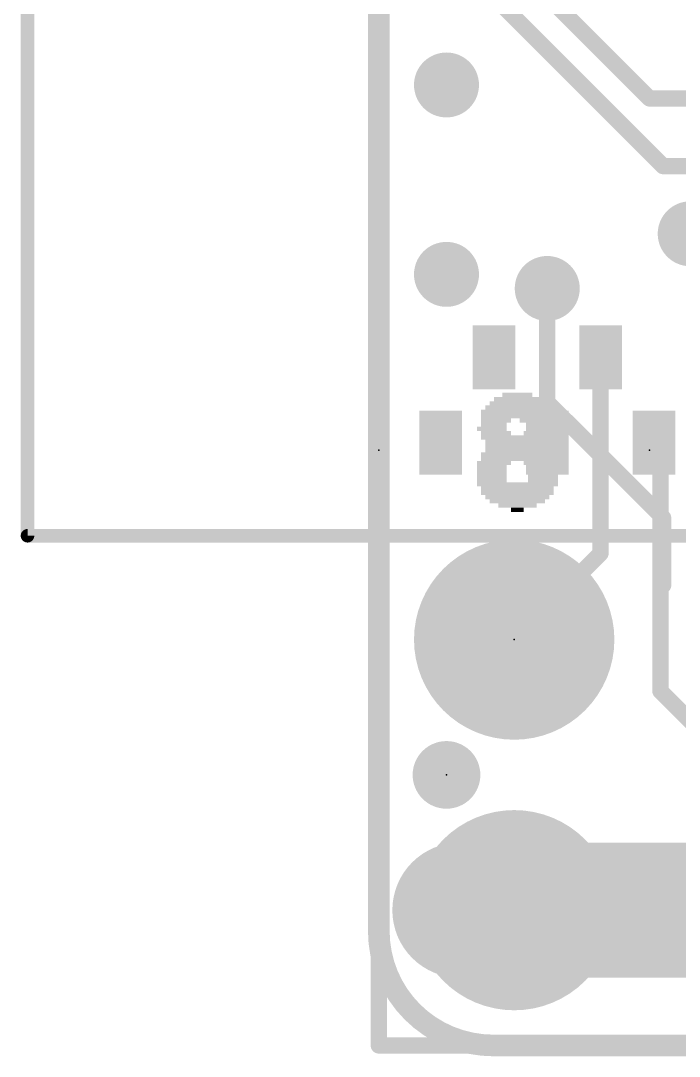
# Model space of a CAD drawing. Extents: x -6.3 to 43.3, y -21.6 to 50.8.
# Drawn here: x -3.36 to 2.82, y -0.1 to 9.62 of the extents above; entities that cross this region are included whole.
import ezdxf

# ---------------------------------------------------------------- set-up
doc = ezdxf.new("R2010")
doc.units = 0
for name, color, linetype in [('1', 12, 'CONTINUOUS'), ('15', 30, 'CONTINUOUS'), ('16', 132, 'CONTINUOUS'), ('17', 110, 'CONTINUOUS'), ('18', 110, 'CONTINUOUS'), ('2', 41, 'CONTINUOUS'), ('20', 31, 'CONTINUOUS'), ('21', 41, 'CONTINUOUS'), ('22', 40, 'CONTINUOUS'), ('23', 53, 'CONTINUOUS'), ('24', 53, 'CONTINUOUS')]:
    doc.layers.add(name, color=color, linetype=linetype)

# ---------------------------------------------------------------- blocks, each defined once
blk = doc.blocks.new('PIE')
at = {"const_width": 0.5}
blk.add_lwpolyline([(0, -0.25, 1), (0, 0.25, 1), (0, -0.25)], format="xyb", dxfattribs=at)
blk = doc.blocks.new('ROUNDP')
at = {"const_width": 0.5}
blk.add_lwpolyline([(0, -0.25, 1), (0, 0.25, 1), (0, -0.25)], format="xyb", dxfattribs=at)
blk = doc.blocks.new('RECT')
blk.add_solid([(-0.5, -0.5), (0.5, -0.5), (-0.5, 0.5), (0.5, 0.5)])
blk = doc.blocks.new('ROUNDV')
at = {"const_width": 0.5}
blk.add_lwpolyline([(0, -0.25, 1), (0, 0.25, 1), (0, -0.25)], format="xyb", dxfattribs=at)

msp = doc.modelspace()

# ---------------------------------------------------------------- linework, layer by layer
at = {"layer": '1', "const_width": 0.1524}
for points in [[(0, 0), (0, 20.32)], [(1.58, 7.1066), (1.58, 6.04)], [(1.58, 6.04), (2.667, 4.953)], [(2.667, 4.953), (2.667, 4.3194)], [(2.667, 4.3194), (2.6416, 4.294)], [(2.6416, 4.294), (2.6416, 3.326)], [(2.6416, 3.326), (3.326, 2.6416)], [(43.18, 0), (0, 0)]]:
    msp.add_lwpolyline(points, dxfattribs=at)
at = {"layer": '1', "const_width": 0.0762}
for points in [[(1.6181, 7.1066, 1), (1.5419, 7.1066)], [(1.5419, 6.04, 1), (1.6181, 6.04)], [(1.6069, 6.0669, 1), (1.5531, 6.0131)], [(2.7051, 4.953, 1), (2.6289, 4.953)], [(2.6401, 4.9261, 1), (2.6939, 4.9799)], [(2.6939, 4.2924, 1), (2.6401, 4.3463)], [(2.6797, 4.294, 1), (2.6035, 4.294)], [(2.6147, 4.3209, 1), (2.6685, 4.267)], [(2.6289, 4.3194, 1), (2.7051, 4.3194)], [(2.6685, 3.353, 1), (2.6147, 3.2991)], [(2.6035, 3.326, 1), (2.6797, 3.326)], [(0, 0.0381, 1), (0, -0.0381)], [(-0.0381, 0, 1), (0.0381, 0)]]:
    msp.add_lwpolyline(points, format="xyb", dxfattribs=at)
at = {"layer": '15', "const_width": 0.1524}
for points in [[(0, 20.32), (0, 0)], [(0, 0), (43.18, 0)]]:
    msp.add_lwpolyline(points, dxfattribs=at)
at = {"layer": '15', "const_width": 0.0762}
for points in [[(0, 0.0381, 1), (0, -0.0381)], [(-0.0381, 0, 1), (0.0381, 0)]]:
    msp.add_lwpolyline(points, format="xyb", dxfattribs=at)
at = {"layer": '16', "const_width": 0.1524}
for points in [[(0, 0), (0, 20.32)], [(1.58, 9.85), (2.54, 8.89)], [(1.1684, 9.7536), (2.667, 8.255)], [(2.54, 8.89), (5.461, 8.89)], [(4.953, 8.255), (2.667, 8.255)], [(1.58, 5.66), (1.58, 7.1066)], [(2.08, 6.46), (2.08, 4.62)], [(2.6416, 5.5984), (2.58, 5.66)], [(2.6416, 3.326), (2.6416, 5.5984)], [(1.27, 3.81), (2.08, 4.62)], [(3.326, 2.6416), (2.6416, 3.326)], [(43.18, 0), (0, 0)]]:
    msp.add_lwpolyline(points, dxfattribs=at)
at = {"layer": '16', "const_width": 0.0762}
for points in [[(2.54, 8.9281, 1), (2.54, 8.8519)], [(2.5131, 8.8631, 1), (2.5669, 8.9169)], [(2.667, 8.2931, 1), (2.667, 8.2169)], [(2.6401, 8.2281, 1), (2.6939, 8.2819)], [(1.6181, 7.1066, 1), (1.5419, 7.1066)], [(2.1181, 6.46, 1), (2.0419, 6.46)], [(2.6069, 5.6869, 1), (2.5531, 5.6331)], [(1.5419, 5.66, 1), (1.6181, 5.66)], [(2.6797, 5.5984, 1), (2.6035, 5.5984)], [(2.6147, 5.5715, 1), (2.6685, 5.6253)], [(2.1069, 4.5931, 1), (2.0531, 4.6469)], [(2.0419, 4.62, 1), (2.1181, 4.62)], [(1.2431, 3.8369, 1), (1.2969, 3.7831)], [(2.6685, 3.353, 1), (2.6147, 3.2991)], [(2.6035, 3.326, 1), (2.6797, 3.326)], [(0, 0.0381, 1), (0, -0.0381)], [(-0.0381, 0, 1), (0.0381, 0)]]:
    msp.add_lwpolyline(points, format="xyb", dxfattribs=at)
at = {"layer": '2', "const_width": 0.1524}
for points in [[(0, 20.32), (0, 0)], [(0, 0), (43.18, 0)]]:
    msp.add_lwpolyline(points, dxfattribs=at)
at = {"layer": '2', "const_width": 0.0762}
for points in [[(0, 0.0381, 1), (0, -0.0381)], [(-0.0381, 0, 1), (0.0381, 0)]]:
    msp.add_lwpolyline(points, format="xyb", dxfattribs=at)
at = {"layer": '20', "const_width": 0.2032}
for points in [[(0, 1.0749), (0, 19.1564)], [(42.0164, 0), (1.0749, 0)]]:
    msp.add_lwpolyline(points, dxfattribs=at)
at = {"layer": '20'}
for points, const_width in [([(0, 1.0749, 0.4142), (1.0749, 0)], 0.2032), ([(0.0508, 1.0749, 1), (-0.0508, 1.0749)], 0.1016), ([(-0.0508, 1.0749, 1), (0.0508, 1.0749)], 0.1016), ([(1.0749, 0.0508, 1), (1.0749, -0.0508)], 0.1016), ([(1.0749, -0.0508, 1), (1.0749, 0.0508)], 0.1016)]:
    msp.add_lwpolyline(points, format="xyb", dxfattribs=dict(at, const_width=const_width))
at = {"layer": '21', "const_width": 1.27}
msp.add_lwpolyline([(0.762, 1.27), (19.685, 1.27)], dxfattribs=at)
at = {"layer": '21', "const_width": 0.635}
msp.add_lwpolyline([(0.762, 1.5875, 1), (0.762, 0.9525)], format="xyb", dxfattribs=at)
at = {"layer": '22'}
for points, const_width in [([(-3.295, 4.785), (-3.295, 15.535)], 0.127), ([(12.455, 4.785), (-3.295, 4.785)], 0.127), ([(29.845, 1.27), (0.762, 1.27)], 1.27)]:
    msp.add_lwpolyline(points, dxfattribs=dict(at, const_width=const_width))
for points, const_width in [([(-3.3268, 4.785, 1), (-3.2633, 4.785)], 0.0635), ([(-3.295, 4.8167, 1), (-3.295, 4.7533)], 0.0635), ([(0.762, 1.5875, 1), (0.762, 0.9525)], 0.635)]:
    msp.add_lwpolyline(points, format="xyb", dxfattribs=dict(at, const_width=const_width))
at = {"layer": '23'}
for p in [(0, 5.588), (2.54, 5.588), (0.635, 2.54)]:
    msp.add_point(p, dxfattribs=at)
at = {"layer": '24'}
for p in [(1.27, 3.81), (0.635, 2.54)]:
    msp.add_point(p, dxfattribs=at)

# ---------------------------------------------------------------- block references
at = {"layer": '1', "xscale": 0.635, "yscale": 0.635}
msp.add_blockref('PIE', (0.635, 2.54), dxfattribs=at)
at = {"layer": '16'}
for name, p, xscale, yscale in [('RECT', (1.08, 6.46), 0.4, 0.6), ('RECT', (2.08, 6.46), 0.4, 0.6), ('RECT', (0.58, 5.66), 0.4, 0.6), ('RECT', (1.58, 5.66), 0.4, 0.6), ('RECT', (2.58, 5.66), 0.4, 0.6), ('PIE', (0.635, 2.54), 0.635, 0.635)]:
    msp.add_blockref(name, p, dxfattribs=dict(at, xscale=xscale, yscale=yscale))
at = {"layer": '17'}
for p, xscale, yscale, rotation in [((1.27, 3.81), 1.8796, 1.8796, 270), ((1.27, 3.81), 1.8796, 1.8796, 270), ((1.27, 3.81), 1.524, 1.524, 270), ((1.27, 3.81), 1.524, 1.524, 270), ((1.27, 1.27), 1.8796, 1.8796, 90), ((1.27, 1.27), 1.8796, 1.8796, 90), ((1.27, 1.27), 1.524, 1.524, 90), ((1.27, 1.27), 1.524, 1.524, 90)]:
    msp.add_blockref('ROUNDP', p, dxfattribs=dict(at, xscale=xscale, yscale=yscale, rotation=rotation))
at = {"layer": '18', "xscale": 0.6096, "yscale": 0.6096}
for p in [(0.635, 9.017), (0.635, 9.017), (2.921, 7.62), (2.921, 7.62), (0.635, 7.239), (0.635, 7.239), (1.58, 7.1066), (1.58, 7.1066)]:
    msp.add_blockref('ROUNDV', p, dxfattribs=at)
at = {"layer": '21', "yscale": 0.04}
for p, xscale in [((1.3, 6.108), 0.28), ((1.3, 6.028), 0.52), ((1.3, 6.068), 0.44), ((1.3, 5.948), 0.68), ((1.3, 5.988), 0.6), ((1.3, 5.908), 0.68), ((1.1, 5.868), 0.28), ((1.08, 5.828), 0.24), ((1.48, 5.868), 0.32), ((1.52, 5.828), 0.24), ((1.06, 5.788), 0.28), ((1.1, 5.748), 0.28), ((1.5, 5.748), 0.28), ((1.52, 5.788), 0.24), ((1.3, 5.708), 0.68), ((1.3, 5.668), 0.6), ((1.3, 5.628), 0.6), ((1.3, 5.548), 0.68), ((1.3, 5.588), 0.6), ((1.08, 5.468), 0.32), ((1.06, 5.428), 0.28), ((1.3, 5.508), 0.68), ((1.52, 5.468), 0.32), ((1.54, 5.428), 0.28), ((1.06, 5.388), 0.28), ((1.06, 5.348), 0.28), ((1.54, 5.388), 0.28), ((1.54, 5.348), 0.28), ((1.06, 5.308), 0.28), ((1.3, 5.268), 0.76), ((1.54, 5.308), 0.28), ((1.3, 5.228), 0.68), ((1.3, 5.188), 0.68), ((1.3, 5.148), 0.6), ((1.3, 5.108), 0.52), ((1.3, 5.068), 0.36), ((1.3, 5.028), 0.12)]:
    msp.add_blockref('RECT', p, dxfattribs=dict(at, xscale=xscale))

doc.saveas('drawing.dxf')
